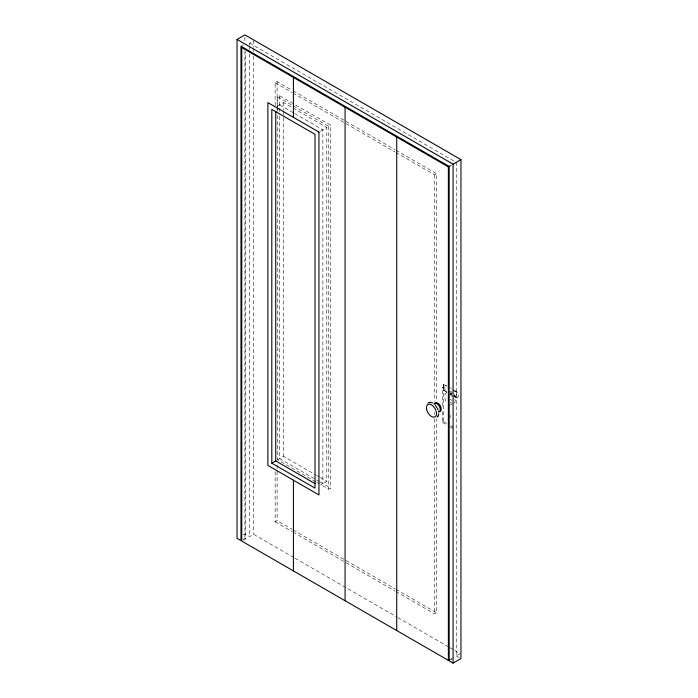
<?xml version="1.0" encoding="UTF-8"?>
<svg xmlns="http://www.w3.org/2000/svg" width="698" height="698" viewBox="0 0 698 698"><rect width="100%" height="100%" fill="white"/><g stroke="black" fill="none" stroke-linecap="round" stroke-linejoin="round"><path stroke-width="0.52" stroke-dasharray="3.49 2.62" d="M454.529 391.979L455.305 391.377C459.467 391.997 459.642 399.273 454.538 399.3M454.381 403.165L455.62 399.806L454.381 395.016M450.131 417.718L450.131 415.17M240.976 46.242L243.332 44.881M249.622 45.239L249.622 43.067L253.549 40.798L253.549 47.333M275.152 105.634L275.152 82.748L277.115 81.622L292.218 90.339M277.708 106.733L277.708 96.926L279.671 95.792L330.739 125.274L330.739 488.138L328.767 489.272L320.417 484.447M277.315 106.227L283.597 102.597L292.052 107.475M320.522 131.172L326.804 127.542L326.804 481.332L320.522 484.962M293.492 106.035L328.767 126.408L330.739 125.274M395.941 152.487L434.636 174.823L436.599 173.689L436.599 401.394M449.163 166.438L451.519 165.077M277.315 460.017L283.597 456.387L315.531 474.823M446.964 392.293L443.335 390.199L443.649 384.258A92.014 53.127 0 0 1 447.06 385.95M442.34 406.184L442.34 387.818L443.579 387.102L447.113 389.144M443.335 390.199L443.649 390.016A92.014 53.127 0 0 1 447.06 391.718M449.878 394.457L451.746 393.375M454.991 391.552L456.37 391.595A92.014 53.127 0 0 0 454.424 390.278M452.417 395.443L456.056 397.537L457.862 397.38M243.157 534.843L244.911 533.83L249.622 536.553L253.549 534.284L294.12 557.711M442.34 411.584L442.34 422.386L443.579 421.662L447.113 423.703M243.332 539.275L244.911 538.367L245.696 538.821L245.696 51.87M243.332 540.182L245.696 538.821M275.152 471.7L275.152 521.816L277.115 520.682L292.218 529.398M395.941 591.546L434.636 613.891L436.599 612.757L436.599 418.826M450.734 659.017L452.304 658.109M249.622 43.067L456.239 162.355L456.239 655.841L460.165 653.572L454.503 650.309M450.734 659.924L452.304 659.017M446.764 392.59C443.056 394.457 444.896 399.893 446.764 402.563M451.885 404.604L449.983 404.997M450.315 394.257L451.929 394.894M450.28 391.159L452.479 392.433M451.929 400.46L450.315 399.239M452.479 403.557L450.28 402.292M293.16 90.88L395.077 149.721M396.019 150.262L436.599 173.689M275.152 82.748L292.139 92.555M293.081 93.104L394.998 151.946M277.708 96.926L292.558 105.503M292.994 108.016L326.804 127.542M279.671 104.866L293.762 112.997M294.696 113.538L322.877 129.811L322.877 483.601M443.335 384.432L446.964 386.535M452.417 389.685L456.056 391.779M442.34 387.818L446.755 390.365M450.289 392.407L452.051 393.428M450.646 425.745L453.299 427.272M442.34 422.386L446.755 424.934M450.289 426.975L452.941 428.502M316.473 475.364L319.291 476.996M320.234 477.537L326.804 481.332M319.597 481.699L279.671 458.656L279.671 115.746M320.059 481.969L330.739 488.138M315.775 481.76L277.708 459.79L277.708 115.449M316.7 482.301L319.483 483.906M293.16 529.939L395.077 588.78M396.019 589.33L436.599 612.757M275.152 521.816L292.139 531.623M293.081 532.164L394.998 591.005M295.062 558.252L396.953 617.084M397.895 617.625L448.84 647.037M449.782 647.587L453.56 649.759M456.239 655.841L460.008 658.022M456.37 391.595L456.37 397.363L454.529 394.859M456.056 397.537L454.555 395.827M449.983 393.873L451.885 396.455M443.649 384.258L443.649 390.016M443.579 387.102L443.579 421.662M434.636 174.823L434.636 401.437M434.636 412.335L434.636 414.516M434.636 418.87L434.636 613.891M328.767 126.408L328.767 489.272M283.597 102.597L283.597 110.214M283.597 111.305L283.597 456.387M279.671 95.792L279.671 114.664M277.708 107.824L277.708 111.095M277.115 81.622L277.115 111.034M277.115 465.112L277.115 520.682M253.549 48.424L253.549 51.687M253.549 56.049L253.549 534.284M249.622 46.33L249.622 49.602M249.622 53.955L249.622 536.553M244.911 37.081L244.911 41.435M244.911 51.242L244.911 538.367M450.315 387.748A92.014 53.127 0 0 1 451.37 388.367M450.315 393.506A92.014 53.127 0 0 1 451.37 394.126M454.424 396.036A92.014 53.127 0 0 1 456.37 397.363"/><path stroke-width="1.05" d="M438.78 413.696L438.143 415.947M438.178 415.886L437.166 417.134M427.83 403.104L429.889 402.345M237.05 39.437L244.911 34.9L460.95 159.633L460.95 658.563L453.089 663.1L449.163 660.832L449.163 166.438L240.976 46.242L240.976 540.636L237.05 538.367L237.05 39.437L453.089 164.17L460.95 159.633M449.948 659.47L448.378 660.378L241.761 541.09L241.761 47.604L448.378 166.892L449.948 165.984M271.81 463.184L315.025 488.138L315.025 134.348L271.81 109.403L271.81 463.184L275.745 460.924L315.191 483.697M430.282 402.336L432.594 402.921M429.82 402.345L430.352 402.336M435.098 404.744L438.274 409.935M453.089 164.17L453.089 663.1M448.378 166.892L448.378 660.378M396.726 137.07L396.726 630.556M345.074 107.248L345.074 600.734M293.422 77.426L293.422 117.334M293.422 480.198L293.422 570.912M275.745 111.488L275.745 460.924M434.531 403.828A4.895 2.827 60 0 1 440.333 405.852A4.895 2.827 60 0 1 438.676 411.454M433.842 403.889A4.895 2.827 60 0 1 439.286 406.21A4.895 2.827 60 0 1 438.571 412.082M318.951 132.079L267.884 102.597L267.884 465.453L318.951 494.934L318.951 132.079M426.539 408.854A7.12 4.109 60 0 0 434.732 417.029A7.12 4.109 60 0 0 433.222 406.236A7.12 4.109 60 0 0 426.539 408.854"/></g></svg>
